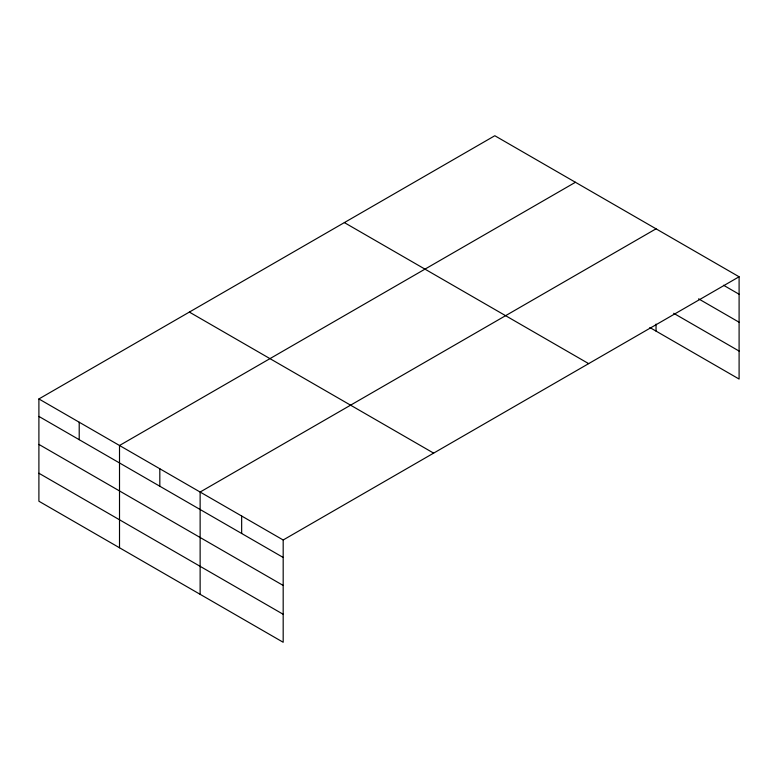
<?xml version="1.0" encoding="UTF-8"?>
<svg xmlns="http://www.w3.org/2000/svg" width="778" height="778" viewBox="0 0 778 778"><rect width="100%" height="100%" fill="white"/><g stroke="black" fill="none" stroke-linecap="round" stroke-linejoin="round"><path stroke-width="1.17" d="M649.844 327.519L739.1 379.051L739.1 276.774L494.818 135.732L38.9 398.949L38.9 501.226L283.182 642.268L283.182 539.99L38.9 398.949M575.428 182.276L119.511 445.493L119.511 547.77M656.039 228.82L200.131 492.036L200.131 594.314M283.182 539.99L739.1 276.774M723.53 285.244L739.1 294.24M698.605 298.849L739.1 322.228M673.69 313.301L739.1 351.063M344.362 222.596L588.645 363.627M189.355 312.085L433.638 453.127M38.9 416.415L283.182 557.456M38.9 444.403L283.182 585.445M38.9 473.238L283.182 614.28M656.039 324.095L656.039 331.097M241.657 516.009L241.657 533.484M159.821 468.764L159.821 486.231M79.21 422.221L79.21 439.687"/></g></svg>
